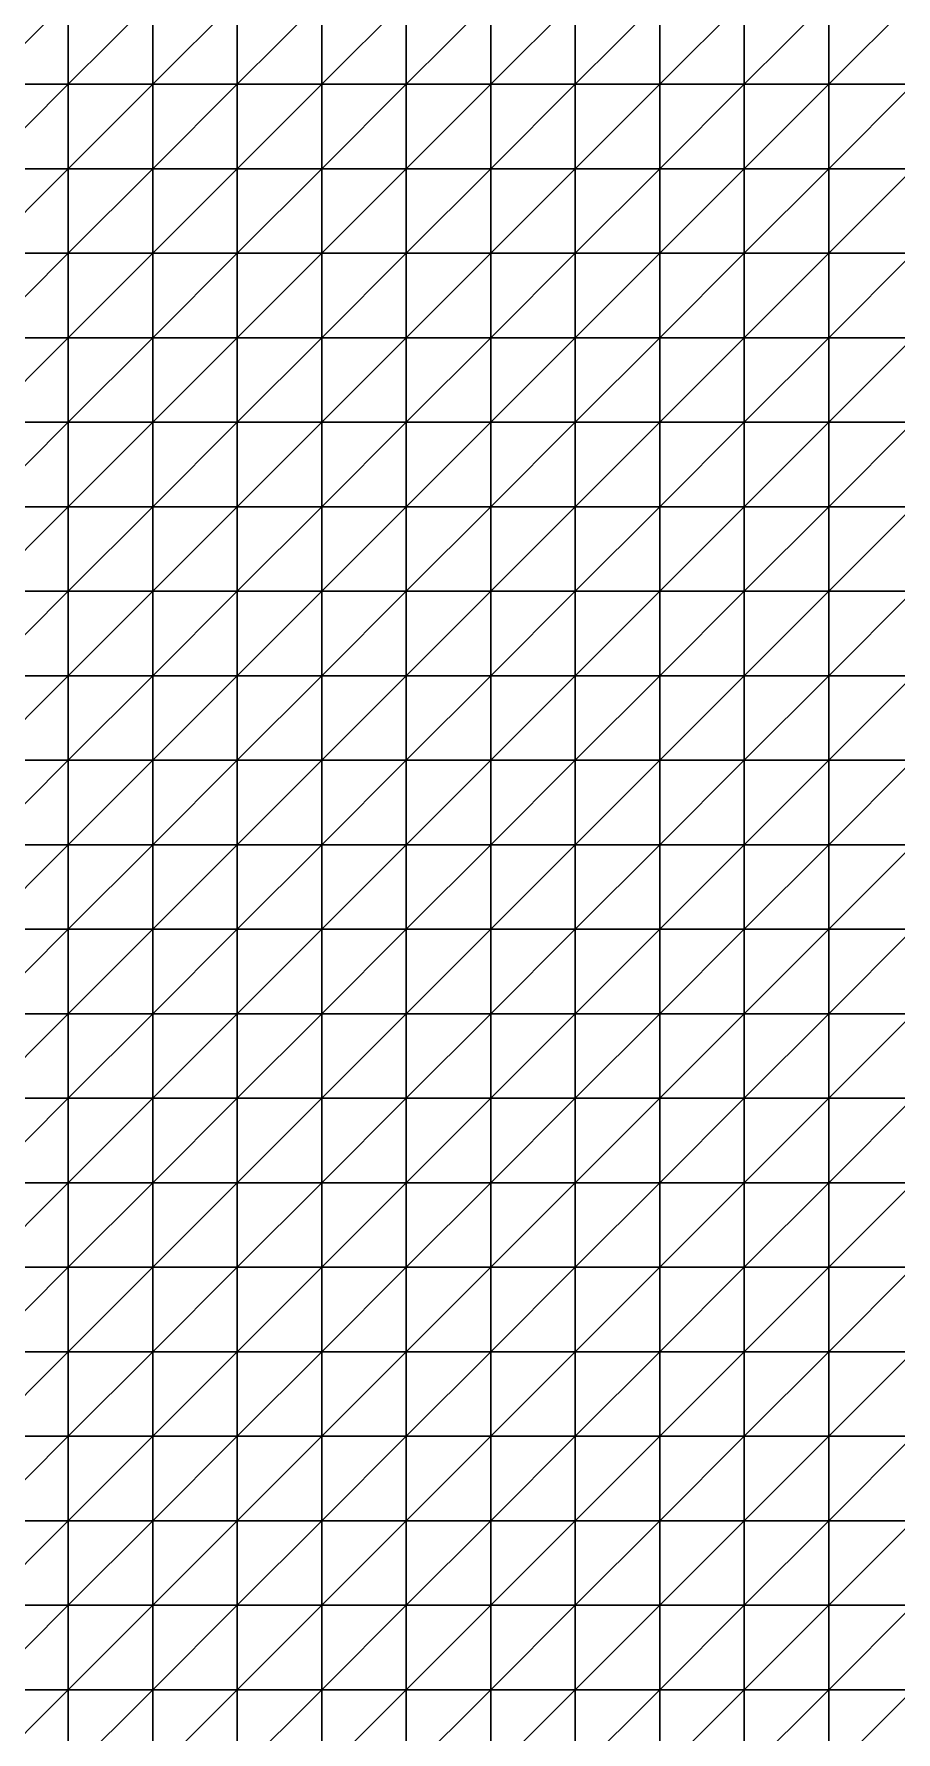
# Model space of a CAD drawing. Header units: metres. Extents: x 351000 to 353000, y 7455000 to 7457000.
# Drawn here: x 352490 to 352745, y 7455988 to 7456490 of the extents above; entities that cross this region are included whole.
import ezdxf

# ---------------------------------------------------------------- set-up
doc = ezdxf.new("R2010")
doc.units = ezdxf.units.M

msp = doc.modelspace()

# ---------------------------------------------------------------- linework, layer by layer
at = {"layer": 'BASE_OF_OXIDE_BOX'}
for points in [[(352475, 7456475, 1216.33), (352500, 7456475, 1206.12), (352500, 7456500, 1190.97)], [(352475, 7456475, 1216.33), (352500, 7456500, 1190.97), (352475, 7456500, 1200.9)], [(352500, 7456475, 1206.12), (352525, 7456475, 1197.77), (352525, 7456500, 1183.48)], [(352500, 7456475, 1206.12), (352525, 7456500, 1183.48), (352500, 7456500, 1190.97)], [(352525, 7456475, 1197.77), (352550, 7456475, 1194.55), (352550, 7456500, 1181.62)], [(352525, 7456475, 1197.77), (352550, 7456500, 1181.62), (352525, 7456500, 1183.48)], [(352550, 7456475, 1194.55), (352575, 7456475, 1198.04), (352575, 7456500, 1186.91)], [(352550, 7456475, 1194.55), (352575, 7456500, 1186.91), (352550, 7456500, 1181.62)], [(352575, 7456475, 1198.04), (352600, 7456475, 1207.58), (352600, 7456500, 1198.63)], [(352575, 7456475, 1198.04), (352600, 7456500, 1198.63), (352575, 7456500, 1186.91)], [(352600, 7456475, 1207.58), (352625, 7456475, 1220.62), (352625, 7456500, 1214.17)], [(352600, 7456475, 1207.58), (352625, 7456500, 1214.17), (352600, 7456500, 1198.63)], [(352625, 7456475, 1220.62), (352650, 7456475, 1233.77), (352650, 7456500, 1230.05)], [(352625, 7456475, 1220.62), (352650, 7456500, 1230.05), (352625, 7456500, 1214.17)], [(352650, 7456475, 1233.77), (352675, 7456475, 1243.97), (352675, 7456500, 1241.11)], [(352650, 7456475, 1233.77), (352675, 7456500, 1241.11), (352650, 7456500, 1230.05)], [(352675, 7456475, 1243.97), (352700, 7456475, 1249.47), (352700, 7456500, 1248.44)], [(352675, 7456475, 1243.97), (352700, 7456500, 1248.44), (352675, 7456500, 1241.11)], [(352700, 7456475, 1249.47), (352725, 7456475, 1250.03), (352725, 7456500, 1251.82)], [(352700, 7456475, 1249.47), (352725, 7456500, 1251.82), (352700, 7456500, 1248.44)], [(352725, 7456475, 1250.03), (352750, 7456475, 1246.59), (352750, 7456500, 1251.42)], [(352725, 7456475, 1250.03), (352750, 7456500, 1251.42), (352725, 7456500, 1251.82)], [(352475, 7456450, 1229.22), (352500, 7456450, 1219.45), (352500, 7456475, 1206.12)], [(352475, 7456450, 1229.22), (352500, 7456475, 1206.12), (352475, 7456475, 1216.33)], [(352500, 7456450, 1219.45), (352525, 7456450, 1211), (352525, 7456475, 1197.77)], [(352500, 7456450, 1219.45), (352525, 7456475, 1197.77), (352500, 7456475, 1206.12)], [(352525, 7456450, 1211), (352550, 7456450, 1207.01), (352550, 7456475, 1194.55)], [(352525, 7456450, 1211), (352550, 7456475, 1194.55), (352525, 7456475, 1197.77)], [(352550, 7456450, 1207.01), (352575, 7456450, 1209.05), (352575, 7456475, 1198.04)], [(352550, 7456450, 1207.01), (352575, 7456475, 1198.04), (352550, 7456475, 1194.55)], [(352575, 7456450, 1209.05), (352600, 7456450, 1216.52), (352600, 7456475, 1207.58)], [(352575, 7456450, 1209.05), (352600, 7456475, 1207.58), (352575, 7456475, 1198.04)], [(352600, 7456450, 1216.52), (352625, 7456450, 1227), (352625, 7456475, 1220.62)], [(352600, 7456450, 1216.52), (352625, 7456475, 1220.62), (352600, 7456475, 1207.58)], [(352625, 7456450, 1227), (352650, 7456450, 1237.27), (352650, 7456475, 1233.77)], [(352625, 7456450, 1227), (352650, 7456475, 1233.77), (352625, 7456475, 1220.62)], [(352650, 7456450, 1237.27), (352675, 7456450, 1244.55), (352675, 7456475, 1243.97)], [(352650, 7456450, 1237.27), (352675, 7456475, 1243.97), (352650, 7456475, 1233.77)], [(352675, 7456450, 1244.55), (352700, 7456450, 1247.44), (352700, 7456475, 1249.47)], [(352675, 7456450, 1244.55), (352700, 7456475, 1249.47), (352675, 7456475, 1243.97)], [(352700, 7456450, 1247.44), (352725, 7456450, 1246.08), (352725, 7456475, 1250.03)], [(352700, 7456450, 1247.44), (352725, 7456475, 1250.03), (352700, 7456475, 1249.47)], [(352725, 7456450, 1246.08), (352750, 7456450, 1241.79), (352750, 7456475, 1246.59)], [(352725, 7456450, 1246.08), (352750, 7456475, 1246.59), (352725, 7456475, 1250.03)], [(352475, 7456425, 1237.84), (352500, 7456425, 1229.61), (352500, 7456450, 1219.45)], [(352475, 7456425, 1237.84), (352500, 7456450, 1219.45), (352475, 7456450, 1229.22)], [(352500, 7456425, 1229.61), (352525, 7456425, 1222.21), (352525, 7456450, 1211)], [(352500, 7456425, 1229.61), (352525, 7456450, 1211), (352500, 7456450, 1219.45)], [(352525, 7456425, 1222.21), (352550, 7456425, 1218.52), (352550, 7456450, 1207.01)], [(352525, 7456425, 1222.21), (352550, 7456450, 1207.01), (352525, 7456450, 1211)], [(352550, 7456425, 1218.52), (352575, 7456425, 1220.02), (352575, 7456450, 1209.05)], [(352550, 7456425, 1218.52), (352575, 7456450, 1209.05), (352550, 7456450, 1207.01)], [(352575, 7456425, 1220.02), (352600, 7456425, 1226.14), (352600, 7456450, 1216.52)], [(352575, 7456425, 1220.02), (352600, 7456450, 1216.52), (352575, 7456450, 1209.05)], [(352600, 7456425, 1226.14), (352625, 7456425, 1234.62), (352625, 7456450, 1227)], [(352600, 7456425, 1226.14), (352625, 7456450, 1227), (352600, 7456450, 1216.52)], [(352625, 7456425, 1234.62), (352650, 7456425, 1242.49), (352650, 7456450, 1237.27)], [(352625, 7456425, 1234.62), (352650, 7456450, 1237.27), (352625, 7456450, 1227)], [(352650, 7456425, 1242.49), (352675, 7456425, 1247.29), (352675, 7456450, 1244.55)], [(352650, 7456425, 1242.49), (352675, 7456450, 1244.55), (352650, 7456450, 1237.27)], [(352675, 7456425, 1247.29), (352700, 7456425, 1247.98), (352700, 7456450, 1247.44)], [(352675, 7456425, 1247.29), (352700, 7456450, 1247.44), (352675, 7456450, 1244.55)], [(352700, 7456425, 1247.98), (352725, 7456425, 1245.04), (352725, 7456450, 1246.08)], [(352700, 7456425, 1247.98), (352725, 7456450, 1246.08), (352700, 7456450, 1247.44)], [(352725, 7456425, 1245.04), (352750, 7456425, 1240.06), (352750, 7456450, 1241.79)], [(352725, 7456425, 1245.04), (352750, 7456450, 1241.79), (352725, 7456450, 1246.08)], [(352475, 7456400, 1243.39), (352500, 7456400, 1237.53), (352500, 7456425, 1229.61)], [(352475, 7456400, 1243.39), (352500, 7456425, 1229.61), (352475, 7456425, 1237.84)], [(352500, 7456400, 1237.53), (352525, 7456400, 1232.01), (352525, 7456425, 1222.21)], [(352500, 7456400, 1237.53), (352525, 7456425, 1222.21), (352500, 7456425, 1229.61)], [(352525, 7456400, 1232.01), (352550, 7456400, 1229.38), (352550, 7456425, 1218.52)], [(352525, 7456400, 1232.01), (352550, 7456425, 1218.52), (352525, 7456425, 1222.21)], [(352550, 7456400, 1229.38), (352575, 7456400, 1230.96), (352575, 7456425, 1220.02)], [(352550, 7456400, 1229.38), (352575, 7456425, 1220.02), (352550, 7456425, 1218.52)], [(352575, 7456400, 1230.96), (352600, 7456400, 1236.27), (352600, 7456425, 1226.14)], [(352575, 7456400, 1230.96), (352600, 7456425, 1226.14), (352575, 7456425, 1220.02)], [(352600, 7456400, 1236.27), (352625, 7456400, 1243.24), (352625, 7456425, 1234.62)], [(352600, 7456400, 1236.27), (352625, 7456425, 1234.62), (352600, 7456425, 1226.14)], [(352625, 7456400, 1243.24), (352650, 7456400, 1249.18), (352650, 7456425, 1242.49)], [(352625, 7456400, 1243.24), (352650, 7456425, 1242.49), (352625, 7456425, 1234.62)], [(352650, 7456400, 1249.18), (352675, 7456400, 1251.99), (352675, 7456425, 1247.29)], [(352650, 7456400, 1249.18), (352675, 7456425, 1247.29), (352650, 7456425, 1242.49)], [(352675, 7456400, 1251.99), (352700, 7456400, 1250.91), (352700, 7456425, 1247.98)], [(352675, 7456400, 1251.99), (352700, 7456425, 1247.98), (352675, 7456425, 1247.29)], [(352700, 7456400, 1250.91), (352725, 7456400, 1246.7), (352725, 7456425, 1245.04)], [(352700, 7456400, 1250.91), (352725, 7456425, 1245.04), (352700, 7456425, 1247.98)], [(352725, 7456400, 1246.7), (352750, 7456400, 1241.09), (352750, 7456425, 1240.06)], [(352725, 7456400, 1246.7), (352750, 7456425, 1240.06), (352725, 7456425, 1245.04)], [(352475, 7456375, 1248.55), (352500, 7456375, 1245.1), (352500, 7456400, 1237.53)], [(352475, 7456375, 1248.55), (352500, 7456400, 1237.53), (352475, 7456400, 1243.39)], [(352500, 7456375, 1245.1), (352525, 7456375, 1241.39), (352525, 7456400, 1232.01)], [(352500, 7456375, 1245.1), (352525, 7456400, 1232.01), (352500, 7456400, 1237.53)], [(352525, 7456375, 1241.39), (352550, 7456375, 1239.65), (352550, 7456400, 1229.38)], [(352525, 7456375, 1241.39), (352550, 7456400, 1229.38), (352525, 7456400, 1232.01)], [(352550, 7456375, 1239.65), (352575, 7456375, 1241.11), (352575, 7456400, 1230.96)], [(352550, 7456375, 1239.65), (352575, 7456400, 1230.96), (352550, 7456400, 1229.38)], [(352575, 7456375, 1241.11), (352600, 7456375, 1245.39), (352600, 7456400, 1236.27)], [(352575, 7456375, 1241.11), (352600, 7456400, 1236.27), (352575, 7456400, 1230.96)], [(352600, 7456375, 1245.39), (352625, 7456375, 1250.72), (352625, 7456400, 1243.24)], [(352600, 7456375, 1245.39), (352625, 7456400, 1243.24), (352600, 7456400, 1236.27)], [(352625, 7456375, 1250.72), (352650, 7456375, 1254.78), (352650, 7456400, 1249.18)], [(352625, 7456375, 1250.72), (352650, 7456400, 1249.18), (352625, 7456400, 1243.24)], [(352650, 7456375, 1254.78), (352675, 7456375, 1255.77), (352675, 7456400, 1251.99)], [(352650, 7456375, 1254.78), (352675, 7456400, 1251.99), (352650, 7456400, 1249.18)], [(352675, 7456375, 1255.77), (352700, 7456375, 1253.19), (352700, 7456400, 1250.91)], [(352675, 7456375, 1255.77), (352700, 7456400, 1250.91), (352675, 7456400, 1251.99)], [(352700, 7456375, 1253.19), (352725, 7456375, 1247.94), (352725, 7456400, 1246.7)], [(352700, 7456375, 1253.19), (352725, 7456400, 1246.7), (352700, 7456400, 1250.91)], [(352725, 7456375, 1247.94), (352750, 7456375, 1241.78), (352750, 7456400, 1241.09)], [(352725, 7456375, 1247.94), (352750, 7456400, 1241.09), (352725, 7456400, 1246.7)], [(352475, 7456350, 1255.19), (352500, 7456350, 1253.37), (352500, 7456375, 1245.1)], [(352475, 7456350, 1255.19), (352500, 7456375, 1245.1), (352475, 7456375, 1248.55)], [(352500, 7456350, 1253.37), (352525, 7456350, 1250.53), (352525, 7456375, 1241.39)], [(352500, 7456350, 1253.37), (352525, 7456375, 1241.39), (352500, 7456375, 1245.1)], [(352525, 7456350, 1250.53), (352550, 7456350, 1248.64), (352550, 7456375, 1239.65)], [(352525, 7456350, 1250.53), (352550, 7456375, 1239.65), (352525, 7456375, 1241.39)], [(352550, 7456350, 1248.64), (352575, 7456350, 1248.93), (352575, 7456375, 1241.11)], [(352550, 7456350, 1248.64), (352575, 7456375, 1241.11), (352550, 7456375, 1239.65)], [(352575, 7456350, 1248.93), (352600, 7456350, 1251.29), (352600, 7456375, 1245.39)], [(352575, 7456350, 1248.93), (352600, 7456375, 1245.39), (352575, 7456375, 1241.11)], [(352600, 7456350, 1251.29), (352625, 7456350, 1254.32), (352625, 7456375, 1250.72)], [(352600, 7456350, 1251.29), (352625, 7456375, 1250.72), (352600, 7456375, 1245.39)], [(352625, 7456350, 1254.32), (352650, 7456350, 1256.1), (352650, 7456375, 1254.78)], [(352625, 7456350, 1254.32), (352650, 7456375, 1254.78), (352625, 7456375, 1250.72)], [(352650, 7456350, 1256.1), (352675, 7456350, 1255.16), (352675, 7456375, 1255.77)], [(352650, 7456350, 1256.1), (352675, 7456375, 1255.77), (352650, 7456375, 1254.78)], [(352675, 7456350, 1255.16), (352700, 7456350, 1251.2), (352700, 7456375, 1253.19)], [(352675, 7456350, 1255.16), (352700, 7456375, 1253.19), (352675, 7456375, 1255.77)], [(352700, 7456350, 1251.2), (352725, 7456350, 1245.14), (352725, 7456375, 1247.94)], [(352700, 7456350, 1251.2), (352725, 7456375, 1247.94), (352700, 7456375, 1253.19)], [(352725, 7456350, 1245.14), (352750, 7456350, 1238.68), (352750, 7456375, 1241.78)], [(352725, 7456350, 1245.14), (352750, 7456375, 1241.78), (352725, 7456375, 1247.94)], [(352475, 7456325, 1262.96), (352500, 7456325, 1261.63), (352500, 7456350, 1253.37)], [(352475, 7456325, 1262.96), (352500, 7456350, 1253.37), (352475, 7456350, 1255.19)], [(352500, 7456325, 1261.63), (352525, 7456325, 1258.39), (352525, 7456350, 1250.53)], [(352500, 7456325, 1261.63), (352525, 7456350, 1250.53), (352500, 7456350, 1253.37)], [(352525, 7456325, 1258.39), (352550, 7456325, 1255.08), (352550, 7456350, 1248.64)], [(352525, 7456325, 1258.39), (352550, 7456350, 1248.64), (352525, 7456350, 1250.53)], [(352550, 7456325, 1255.08), (352575, 7456325, 1253.03), (352575, 7456350, 1248.93)], [(352550, 7456325, 1255.08), (352575, 7456350, 1248.93), (352550, 7456350, 1248.64)], [(352575, 7456325, 1253.03), (352600, 7456325, 1252.49), (352600, 7456350, 1251.29)], [(352575, 7456325, 1253.03), (352600, 7456350, 1251.29), (352575, 7456350, 1248.93)], [(352600, 7456325, 1252.49), (352625, 7456325, 1252.53), (352625, 7456350, 1254.32)], [(352600, 7456325, 1252.49), (352625, 7456350, 1254.32), (352600, 7456350, 1251.29)], [(352625, 7456325, 1252.53), (352650, 7456325, 1251.65), (352650, 7456350, 1256.1)], [(352625, 7456325, 1252.53), (352650, 7456350, 1256.1), (352625, 7456350, 1254.32)], [(352650, 7456325, 1251.65), (352675, 7456325, 1248.73), (352675, 7456350, 1255.16)], [(352650, 7456325, 1251.65), (352675, 7456350, 1255.16), (352650, 7456350, 1256.1)], [(352675, 7456325, 1248.73), (352700, 7456325, 1243.57), (352700, 7456350, 1251.2)], [(352675, 7456325, 1248.73), (352700, 7456350, 1251.2), (352675, 7456350, 1255.16)], [(352700, 7456325, 1243.57), (352725, 7456325, 1237.07), (352725, 7456350, 1245.14)], [(352700, 7456325, 1243.57), (352725, 7456350, 1245.14), (352700, 7456350, 1251.2)], [(352725, 7456325, 1237.07), (352750, 7456325, 1230.73), (352750, 7456350, 1238.68)], [(352725, 7456325, 1237.07), (352750, 7456350, 1238.68), (352725, 7456350, 1245.14)], [(352475, 7456300, 1268.87), (352500, 7456300, 1267.73), (352500, 7456325, 1261.63)], [(352475, 7456300, 1268.87), (352500, 7456325, 1261.63), (352475, 7456325, 1262.96)], [(352500, 7456300, 1267.73), (352525, 7456300, 1263.4), (352525, 7456325, 1258.39)], [(352500, 7456300, 1267.73), (352525, 7456325, 1258.39), (352500, 7456325, 1261.63)], [(352525, 7456300, 1263.4), (352550, 7456300, 1257.95), (352550, 7456325, 1255.08)], [(352525, 7456300, 1263.4), (352550, 7456325, 1255.08), (352525, 7456325, 1258.39)], [(352550, 7456300, 1257.95), (352575, 7456300, 1253.03), (352575, 7456325, 1253.03)], [(352550, 7456300, 1257.95), (352575, 7456325, 1253.03), (352550, 7456325, 1255.08)], [(352575, 7456300, 1253.03), (352600, 7456300, 1249.28), (352600, 7456325, 1252.49)], [(352575, 7456300, 1253.03), (352600, 7456325, 1252.49), (352575, 7456325, 1253.03)], [(352600, 7456300, 1249.28), (352625, 7456300, 1246.24), (352625, 7456325, 1252.53)], [(352600, 7456300, 1249.28), (352625, 7456325, 1252.53), (352600, 7456325, 1252.49)], [(352625, 7456300, 1246.24), (352650, 7456300, 1242.87), (352650, 7456325, 1251.65)], [(352625, 7456300, 1246.24), (352650, 7456325, 1251.65), (352625, 7456325, 1252.53)], [(352650, 7456300, 1242.87), (352675, 7456300, 1238.29), (352675, 7456325, 1248.73)], [(352650, 7456300, 1242.87), (352675, 7456325, 1248.73), (352650, 7456325, 1251.65)], [(352675, 7456300, 1238.29), (352700, 7456300, 1232.4), (352700, 7456325, 1243.57)], [(352675, 7456300, 1238.29), (352700, 7456325, 1243.57), (352675, 7456325, 1248.73)], [(352700, 7456300, 1232.4), (352725, 7456300, 1225.94), (352725, 7456325, 1237.07)], [(352700, 7456300, 1232.4), (352725, 7456325, 1237.07), (352700, 7456325, 1243.57)], [(352725, 7456300, 1225.94), (352750, 7456300, 1220.21), (352750, 7456325, 1230.73)], [(352725, 7456300, 1225.94), (352750, 7456325, 1230.73), (352725, 7456325, 1237.07)], [(352475, 7456275, 1270.21), (352500, 7456275, 1268.56), (352500, 7456300, 1267.73)], [(352475, 7456275, 1270.21), (352500, 7456300, 1267.73), (352475, 7456300, 1268.87)], [(352500, 7456275, 1268.56), (352525, 7456275, 1264.42), (352525, 7456300, 1263.4)], [(352500, 7456275, 1268.56), (352525, 7456300, 1263.4), (352500, 7456300, 1267.73)], [(352525, 7456275, 1264.42), (352550, 7456275, 1257.12), (352550, 7456300, 1257.95)], [(352525, 7456275, 1264.42), (352550, 7456300, 1257.95), (352525, 7456300, 1263.4)], [(352550, 7456275, 1257.12), (352575, 7456275, 1249.83), (352575, 7456300, 1253.03)], [(352550, 7456275, 1257.12), (352575, 7456300, 1253.03), (352550, 7456300, 1257.95)], [(352575, 7456275, 1249.83), (352600, 7456275, 1243.56), (352600, 7456300, 1249.28)], [(352575, 7456275, 1249.83), (352600, 7456300, 1249.28), (352575, 7456300, 1253.03)], [(352600, 7456275, 1243.56), (352625, 7456275, 1238.27), (352625, 7456300, 1246.24)], [(352600, 7456275, 1243.56), (352625, 7456300, 1246.24), (352600, 7456300, 1249.28)], [(352625, 7456275, 1238.27), (352650, 7456275, 1233.27), (352650, 7456300, 1242.87)], [(352625, 7456275, 1238.27), (352650, 7456300, 1242.87), (352625, 7456300, 1246.24)], [(352650, 7456275, 1233.27), (352675, 7456275, 1227.9), (352675, 7456300, 1238.29)], [(352650, 7456275, 1233.27), (352675, 7456300, 1238.29), (352650, 7456300, 1242.87)], [(352675, 7456275, 1227.9), (352700, 7456275, 1222), (352700, 7456300, 1232.4)], [(352675, 7456275, 1227.9), (352700, 7456300, 1232.4), (352675, 7456300, 1238.29)], [(352700, 7456275, 1222), (352725, 7456275, 1216.16), (352725, 7456300, 1225.94)], [(352700, 7456275, 1222), (352725, 7456300, 1225.94), (352700, 7456300, 1232.4)], [(352725, 7456275, 1216.16), (352750, 7456275, 1211.39), (352750, 7456300, 1220.21)], [(352725, 7456275, 1216.16), (352750, 7456300, 1220.21), (352725, 7456300, 1225.94)], [(352475, 7456250, 1269.66), (352500, 7456250, 1267.49), (352500, 7456275, 1268.56)], [(352475, 7456250, 1269.66), (352500, 7456275, 1268.56), (352475, 7456275, 1270.21)], [(352500, 7456250, 1267.49), (352525, 7456250, 1261.45), (352525, 7456275, 1264.42)], [(352500, 7456250, 1267.49), (352525, 7456275, 1264.42), (352500, 7456275, 1268.56)], [(352525, 7456250, 1261.45), (352550, 7456250, 1253.34), (352550, 7456275, 1257.12)], [(352525, 7456250, 1261.45), (352550, 7456275, 1257.12), (352525, 7456275, 1264.42)], [(352550, 7456250, 1253.34), (352575, 7456250, 1244.99), (352575, 7456275, 1249.83)], [(352550, 7456250, 1253.34), (352575, 7456275, 1249.83), (352550, 7456275, 1257.12)], [(352575, 7456250, 1244.99), (352600, 7456250, 1237.63), (352600, 7456275, 1243.56)], [(352575, 7456250, 1244.99), (352600, 7456275, 1243.56), (352575, 7456275, 1249.83)], [(352600, 7456250, 1237.63), (352625, 7456250, 1231.55), (352625, 7456275, 1238.27)], [(352600, 7456250, 1237.63), (352625, 7456275, 1238.27), (352600, 7456275, 1243.56)], [(352625, 7456250, 1231.55), (352650, 7456250, 1226.29), (352650, 7456275, 1233.27)], [(352625, 7456250, 1231.55), (352650, 7456275, 1233.27), (352625, 7456275, 1238.27)], [(352650, 7456250, 1226.29), (352675, 7456250, 1221.27), (352675, 7456275, 1227.9)], [(352650, 7456250, 1226.29), (352675, 7456275, 1227.9), (352650, 7456275, 1233.27)], [(352675, 7456250, 1221.27), (352700, 7456250, 1216.25), (352700, 7456275, 1222)], [(352675, 7456250, 1221.27), (352700, 7456275, 1222), (352675, 7456275, 1227.9)], [(352700, 7456250, 1216.25), (352725, 7456250, 1211.54), (352725, 7456275, 1216.16)], [(352700, 7456250, 1216.25), (352725, 7456275, 1216.16), (352700, 7456275, 1222)], [(352725, 7456250, 1211.54), (352750, 7456250, 1207.89), (352750, 7456275, 1211.39)], [(352725, 7456250, 1211.54), (352750, 7456275, 1211.39), (352725, 7456275, 1216.16)], [(352475, 7456225, 1263.27), (352500, 7456225, 1261.15), (352500, 7456250, 1267.49)], [(352475, 7456225, 1263.27), (352500, 7456250, 1267.49), (352475, 7456250, 1269.66)], [(352500, 7456225, 1261.15), (352525, 7456225, 1255.51), (352525, 7456250, 1261.45)], [(352500, 7456225, 1261.15), (352525, 7456250, 1261.45), (352500, 7456250, 1267.49)], [(352525, 7456225, 1255.51), (352550, 7456225, 1247.77), (352550, 7456250, 1253.34)], [(352525, 7456225, 1255.51), (352550, 7456250, 1253.34), (352525, 7456250, 1261.45)], [(352550, 7456225, 1247.77), (352575, 7456225, 1239.75), (352575, 7456250, 1244.99)], [(352550, 7456225, 1247.77), (352575, 7456250, 1244.99), (352550, 7456250, 1253.34)], [(352575, 7456225, 1239.75), (352600, 7456225, 1232.81), (352600, 7456250, 1237.63)], [(352575, 7456225, 1239.75), (352600, 7456250, 1237.63), (352575, 7456250, 1244.99)], [(352600, 7456225, 1232.81), (352625, 7456225, 1227.41), (352625, 7456250, 1231.55)], [(352600, 7456225, 1232.81), (352625, 7456250, 1231.55), (352600, 7456250, 1237.63)], [(352625, 7456225, 1227.41), (352650, 7456225, 1223.21), (352650, 7456250, 1226.29)], [(352625, 7456225, 1227.41), (352650, 7456250, 1226.29), (352625, 7456250, 1231.55)], [(352650, 7456225, 1223.21), (352675, 7456225, 1219.64), (352675, 7456250, 1221.27)], [(352650, 7456225, 1223.21), (352675, 7456250, 1221.27), (352650, 7456250, 1226.29)], [(352675, 7456225, 1219.64), (352700, 7456225, 1216.26), (352700, 7456250, 1216.25)], [(352675, 7456225, 1219.64), (352700, 7456250, 1216.25), (352675, 7456250, 1221.27)], [(352700, 7456225, 1216.26), (352725, 7456225, 1213.12), (352725, 7456250, 1211.54)], [(352700, 7456225, 1216.26), (352725, 7456250, 1211.54), (352700, 7456250, 1216.25)], [(352725, 7456225, 1213.12), (352750, 7456225, 1210.66), (352750, 7456250, 1207.89)], [(352725, 7456225, 1213.12), (352750, 7456250, 1207.89), (352725, 7456250, 1211.54)], [(352475, 7456200, 1254.63), (352500, 7456200, 1252.92), (352500, 7456225, 1261.15)], [(352475, 7456200, 1254.63), (352500, 7456225, 1261.15), (352475, 7456225, 1263.27)], [(352500, 7456200, 1252.92), (352525, 7456200, 1248.1), (352525, 7456225, 1255.51)], [(352500, 7456200, 1252.92), (352525, 7456225, 1255.51), (352500, 7456225, 1261.15)], [(352525, 7456200, 1248.1), (352550, 7456200, 1241.42), (352550, 7456225, 1247.77)], [(352525, 7456200, 1248.1), (352550, 7456225, 1247.77), (352525, 7456225, 1255.51)], [(352550, 7456200, 1241.42), (352575, 7456200, 1234.58), (352575, 7456225, 1239.75)], [(352550, 7456200, 1241.42), (352575, 7456225, 1239.75), (352550, 7456225, 1247.77)], [(352575, 7456200, 1234.58), (352600, 7456200, 1228.98), (352600, 7456225, 1232.81)], [(352575, 7456200, 1234.58), (352600, 7456225, 1232.81), (352575, 7456225, 1239.75)], [(352600, 7456200, 1228.98), (352625, 7456200, 1225.15), (352625, 7456225, 1227.41)], [(352600, 7456200, 1228.98), (352625, 7456225, 1227.41), (352600, 7456225, 1232.81)], [(352625, 7456200, 1225.15), (352650, 7456200, 1222.83), (352650, 7456225, 1223.21)], [(352625, 7456200, 1225.15), (352650, 7456225, 1223.21), (352625, 7456225, 1227.41)], [(352650, 7456200, 1222.83), (352675, 7456200, 1221.36), (352675, 7456225, 1219.64)], [(352650, 7456200, 1222.83), (352675, 7456225, 1219.64), (352650, 7456225, 1223.21)], [(352675, 7456200, 1221.36), (352700, 7456200, 1220.14), (352700, 7456225, 1216.26)], [(352675, 7456200, 1221.36), (352700, 7456225, 1216.26), (352675, 7456225, 1219.64)], [(352700, 7456200, 1220.14), (352725, 7456200, 1218.88), (352725, 7456225, 1213.12)], [(352700, 7456200, 1220.14), (352725, 7456225, 1213.12), (352700, 7456225, 1216.26)], [(352725, 7456200, 1218.88), (352750, 7456200, 1217.7), (352750, 7456225, 1210.66)], [(352725, 7456200, 1218.88), (352750, 7456225, 1210.66), (352725, 7456225, 1213.12)], [(352475, 7456175, 1246.31), (352500, 7456175, 1244.78), (352500, 7456200, 1252.92)], [(352475, 7456175, 1246.31), (352500, 7456200, 1252.92), (352475, 7456200, 1254.63)], [(352500, 7456175, 1244.78), (352525, 7456175, 1240.72), (352525, 7456200, 1248.1)], [(352500, 7456175, 1244.78), (352525, 7456200, 1248.1), (352500, 7456200, 1252.92)], [(352525, 7456175, 1240.72), (352550, 7456175, 1235.12), (352550, 7456200, 1241.42)], [(352525, 7456175, 1240.72), (352550, 7456200, 1241.42), (352525, 7456200, 1248.1)], [(352550, 7456175, 1235.12), (352575, 7456175, 1229.56), (352575, 7456200, 1234.58)], [(352550, 7456175, 1235.12), (352575, 7456200, 1234.58), (352550, 7456200, 1241.42)], [(352575, 7456175, 1229.56), (352600, 7456175, 1225.39), (352600, 7456200, 1228.98)], [(352575, 7456175, 1229.56), (352600, 7456200, 1228.98), (352575, 7456200, 1234.58)], [(352600, 7456175, 1225.39), (352625, 7456175, 1223.21), (352625, 7456200, 1225.15)], [(352600, 7456175, 1225.39), (352625, 7456200, 1225.15), (352600, 7456200, 1228.98)], [(352625, 7456175, 1223.21), (352650, 7456175, 1222.84), (352650, 7456200, 1222.83)], [(352625, 7456175, 1223.21), (352650, 7456200, 1222.83), (352625, 7456200, 1225.15)], [(352650, 7456175, 1222.84), (352675, 7456175, 1223.59), (352675, 7456200, 1221.36)], [(352650, 7456175, 1222.84), (352675, 7456200, 1221.36), (352650, 7456200, 1222.83)], [(352675, 7456175, 1223.59), (352700, 7456175, 1224.65), (352700, 7456200, 1220.14)], [(352675, 7456175, 1223.59), (352700, 7456200, 1220.14), (352675, 7456200, 1221.36)], [(352700, 7456175, 1224.65), (352725, 7456175, 1225.43), (352725, 7456200, 1218.88)], [(352700, 7456175, 1224.65), (352725, 7456200, 1218.88), (352700, 7456200, 1220.14)], [(352725, 7456175, 1225.43), (352750, 7456175, 1225.72), (352750, 7456200, 1217.7)], [(352725, 7456175, 1225.43), (352750, 7456200, 1217.7), (352725, 7456200, 1218.88)], [(352475, 7456150, 1239.78), (352500, 7456150, 1238.25), (352500, 7456175, 1244.78)], [(352475, 7456150, 1239.78), (352500, 7456175, 1244.78), (352475, 7456175, 1246.31)], [(352500, 7456150, 1238.25), (352525, 7456150, 1234.68), (352525, 7456175, 1240.72)], [(352500, 7456150, 1238.25), (352525, 7456175, 1240.72), (352500, 7456175, 1244.78)], [(352525, 7456150, 1234.68), (352550, 7456150, 1229.85), (352550, 7456175, 1235.12)], [(352525, 7456150, 1234.68), (352550, 7456175, 1235.12), (352525, 7456175, 1240.72)], [(352550, 7456150, 1229.85), (352575, 7456150, 1225.14), (352575, 7456175, 1229.56)], [(352550, 7456150, 1229.85), (352575, 7456175, 1229.56), (352550, 7456175, 1235.12)], [(352575, 7456150, 1225.14), (352600, 7456150, 1221.91), (352600, 7456175, 1225.39)], [(352575, 7456150, 1225.14), (352600, 7456175, 1225.39), (352575, 7456175, 1229.56)], [(352600, 7456150, 1221.91), (352625, 7456150, 1220.85), (352625, 7456175, 1223.21)], [(352600, 7456150, 1221.91), (352625, 7456175, 1223.21), (352600, 7456175, 1225.39)], [(352625, 7456150, 1220.85), (352650, 7456150, 1221.91), (352650, 7456175, 1222.84)], [(352625, 7456150, 1220.85), (352650, 7456175, 1222.84), (352625, 7456175, 1223.21)], [(352650, 7456150, 1221.91), (352675, 7456150, 1224.44), (352675, 7456175, 1223.59)], [(352650, 7456150, 1221.91), (352675, 7456175, 1223.59), (352650, 7456175, 1222.84)], [(352675, 7456150, 1224.44), (352700, 7456150, 1227.51), (352700, 7456175, 1224.65)], [(352675, 7456150, 1224.44), (352700, 7456175, 1224.65), (352675, 7456175, 1223.59)], [(352700, 7456150, 1227.51), (352725, 7456150, 1230.24), (352725, 7456175, 1225.43)], [(352700, 7456150, 1227.51), (352725, 7456175, 1225.43), (352700, 7456175, 1224.65)], [(352725, 7456150, 1230.24), (352750, 7456150, 1232.1), (352750, 7456175, 1225.72)], [(352725, 7456150, 1230.24), (352750, 7456175, 1225.72), (352725, 7456175, 1225.43)], [(352475, 7456125, 1235.49), (352500, 7456125, 1234.15), (352500, 7456150, 1238.25)], [(352475, 7456125, 1235.49), (352500, 7456150, 1238.25), (352475, 7456150, 1239.78)], [(352500, 7456125, 1234.15), (352525, 7456125, 1231.11), (352525, 7456150, 1234.68)], [(352500, 7456125, 1234.15), (352525, 7456150, 1234.68), (352500, 7456150, 1238.25)], [(352525, 7456125, 1231.11), (352550, 7456125, 1226.84), (352550, 7456150, 1229.85)], [(352525, 7456125, 1231.11), (352550, 7456150, 1229.85), (352525, 7456150, 1234.68)], [(352550, 7456125, 1226.84), (352575, 7456125, 1222.56), (352575, 7456150, 1225.14)], [(352550, 7456125, 1226.84), (352575, 7456150, 1225.14), (352550, 7456150, 1229.85)], [(352575, 7456125, 1222.56), (352600, 7456125, 1219.63), (352600, 7456150, 1221.91)], [(352575, 7456125, 1222.56), (352600, 7456150, 1221.91), (352575, 7456150, 1225.14)], [(352600, 7456125, 1219.63), (352625, 7456125, 1218.93), (352625, 7456150, 1220.85)], [(352600, 7456125, 1219.63), (352625, 7456150, 1220.85), (352600, 7456150, 1221.91)], [(352625, 7456125, 1218.93), (352650, 7456125, 1220.61), (352650, 7456150, 1221.91)], [(352625, 7456125, 1218.93), (352650, 7456150, 1221.91), (352625, 7456150, 1220.85)], [(352650, 7456125, 1220.61), (352675, 7456125, 1224.17), (352675, 7456150, 1224.44)], [(352650, 7456125, 1220.61), (352675, 7456150, 1224.44), (352650, 7456150, 1221.91)], [(352675, 7456125, 1224.17), (352700, 7456125, 1228.61), (352700, 7456150, 1227.51)], [(352675, 7456125, 1224.17), (352700, 7456150, 1227.51), (352675, 7456150, 1224.44)], [(352700, 7456125, 1228.61), (352725, 7456125, 1232.84), (352725, 7456150, 1230.24)], [(352700, 7456125, 1228.61), (352725, 7456150, 1230.24), (352700, 7456150, 1227.51)], [(352725, 7456125, 1232.84), (352750, 7456125, 1236.05), (352750, 7456150, 1232.1)], [(352725, 7456125, 1232.84), (352750, 7456150, 1232.1), (352725, 7456150, 1230.24)], [(352475, 7456100, 1233.29), (352500, 7456100, 1232.83), (352500, 7456125, 1234.15)], [(352475, 7456100, 1233.29), (352500, 7456125, 1234.15), (352475, 7456125, 1235.49)], [(352500, 7456100, 1232.83), (352525, 7456100, 1230.74), (352525, 7456125, 1231.11)], [(352500, 7456100, 1232.83), (352525, 7456125, 1231.11), (352500, 7456125, 1234.15)], [(352525, 7456100, 1230.74), (352550, 7456100, 1227.19), (352550, 7456125, 1226.84)], [(352525, 7456100, 1230.74), (352550, 7456125, 1226.84), (352525, 7456125, 1231.11)], [(352550, 7456100, 1227.19), (352575, 7456100, 1223.22), (352575, 7456125, 1222.56)], [(352550, 7456100, 1227.19), (352575, 7456125, 1222.56), (352550, 7456125, 1226.84)], [(352575, 7456100, 1223.22), (352600, 7456100, 1220.19), (352600, 7456125, 1219.63)], [(352575, 7456100, 1223.22), (352600, 7456125, 1219.63), (352575, 7456125, 1222.56)], [(352600, 7456100, 1220.19), (352625, 7456100, 1219.21), (352625, 7456125, 1218.93)], [(352600, 7456100, 1220.19), (352625, 7456125, 1218.93), (352600, 7456125, 1219.63)], [(352625, 7456100, 1219.21), (352650, 7456100, 1220.74), (352650, 7456125, 1220.61)], [(352625, 7456100, 1219.21), (352650, 7456125, 1220.61), (352625, 7456125, 1218.93)], [(352650, 7456100, 1220.74), (352675, 7456100, 1224.47), (352675, 7456125, 1224.17)], [(352650, 7456100, 1220.74), (352675, 7456125, 1224.17), (352650, 7456125, 1220.61)], [(352675, 7456100, 1224.47), (352700, 7456100, 1229.42), (352700, 7456125, 1228.61)], [(352675, 7456100, 1224.47), (352700, 7456125, 1228.61), (352675, 7456125, 1224.17)], [(352700, 7456100, 1229.42), (352725, 7456100, 1234.34), (352725, 7456125, 1232.84)], [(352700, 7456100, 1229.42), (352725, 7456125, 1232.84), (352700, 7456125, 1228.61)], [(352725, 7456100, 1234.34), (352750, 7456100, 1238.19), (352750, 7456125, 1236.05)], [(352725, 7456100, 1234.34), (352750, 7456125, 1236.05), (352725, 7456125, 1232.84)], [(352475, 7456075, 1232.85), (352500, 7456075, 1234.07), (352500, 7456100, 1232.83)], [(352475, 7456075, 1232.85), (352500, 7456100, 1232.83), (352475, 7456100, 1233.29)], [(352500, 7456075, 1234.07), (352525, 7456075, 1233.52), (352525, 7456100, 1230.74)], [(352500, 7456075, 1234.07), (352525, 7456100, 1230.74), (352500, 7456100, 1232.83)], [(352525, 7456075, 1233.52), (352550, 7456075, 1231.06), (352550, 7456100, 1227.19)], [(352525, 7456075, 1233.52), (352550, 7456100, 1227.19), (352525, 7456100, 1230.74)], [(352550, 7456075, 1231.06), (352575, 7456075, 1227.5), (352575, 7456100, 1223.22)], [(352550, 7456075, 1231.06), (352575, 7456100, 1223.22), (352550, 7456100, 1227.19)], [(352575, 7456075, 1227.5), (352600, 7456075, 1224.25), (352600, 7456100, 1220.19)], [(352575, 7456075, 1227.5), (352600, 7456100, 1220.19), (352575, 7456100, 1223.22)], [(352600, 7456075, 1224.25), (352625, 7456075, 1222.65), (352625, 7456100, 1219.21)], [(352600, 7456075, 1224.25), (352625, 7456100, 1219.21), (352600, 7456100, 1220.19)], [(352625, 7456075, 1222.65), (352650, 7456075, 1223.48), (352650, 7456100, 1220.74)], [(352625, 7456075, 1222.65), (352650, 7456100, 1220.74), (352625, 7456100, 1219.21)], [(352650, 7456075, 1223.48), (352675, 7456075, 1226.64), (352675, 7456100, 1224.47)], [(352650, 7456075, 1223.48), (352675, 7456100, 1224.47), (352650, 7456100, 1220.74)], [(352675, 7456075, 1226.64), (352700, 7456075, 1231.22), (352700, 7456100, 1229.42)], [(352675, 7456075, 1226.64), (352700, 7456100, 1229.42), (352675, 7456100, 1224.47)], [(352700, 7456075, 1231.22), (352725, 7456075, 1235.85), (352725, 7456100, 1234.34)], [(352700, 7456075, 1231.22), (352725, 7456100, 1234.34), (352700, 7456100, 1229.42)], [(352725, 7456075, 1235.85), (352750, 7456075, 1239.34), (352750, 7456100, 1238.19)], [(352725, 7456075, 1235.85), (352750, 7456100, 1238.19), (352725, 7456100, 1234.34)], [(352475, 7456050, 1233.81), (352500, 7456050, 1237.03), (352500, 7456075, 1234.07)], [(352475, 7456050, 1233.81), (352500, 7456075, 1234.07), (352475, 7456075, 1232.85)], [(352500, 7456050, 1237.03), (352525, 7456050, 1238.28), (352525, 7456075, 1233.52)], [(352500, 7456050, 1237.03), (352525, 7456075, 1233.52), (352500, 7456075, 1234.07)], [(352525, 7456050, 1238.28), (352550, 7456050, 1237.07), (352550, 7456075, 1231.06)], [(352525, 7456050, 1238.28), (352550, 7456075, 1231.06), (352525, 7456075, 1233.52)], [(352550, 7456050, 1237.07), (352575, 7456050, 1234.02), (352575, 7456075, 1227.5)], [(352550, 7456050, 1237.07), (352575, 7456075, 1227.5), (352550, 7456075, 1231.06)], [(352575, 7456050, 1234.02), (352600, 7456050, 1230.55), (352600, 7456075, 1224.25)], [(352575, 7456050, 1234.02), (352600, 7456075, 1224.25), (352575, 7456075, 1227.5)], [(352600, 7456050, 1230.55), (352625, 7456050, 1228.21), (352625, 7456075, 1222.65)], [(352600, 7456050, 1230.55), (352625, 7456075, 1222.65), (352600, 7456075, 1224.25)], [(352625, 7456050, 1228.21), (352650, 7456050, 1228.06), (352650, 7456075, 1223.48)], [(352625, 7456050, 1228.21), (352650, 7456075, 1223.48), (352625, 7456075, 1222.65)], [(352650, 7456050, 1228.06), (352675, 7456050, 1230.2), (352675, 7456075, 1226.64)], [(352650, 7456050, 1228.06), (352675, 7456075, 1226.64), (352650, 7456075, 1223.48)], [(352675, 7456050, 1230.2), (352700, 7456050, 1233.75), (352700, 7456075, 1231.22)], [(352675, 7456050, 1230.2), (352700, 7456075, 1231.22), (352675, 7456075, 1226.64)], [(352700, 7456050, 1233.75), (352725, 7456050, 1237.3), (352725, 7456075, 1235.85)], [(352700, 7456050, 1233.75), (352725, 7456075, 1235.85), (352700, 7456075, 1231.22)], [(352725, 7456050, 1237.3), (352750, 7456050, 1239.53), (352750, 7456075, 1239.34)], [(352725, 7456050, 1237.3), (352750, 7456075, 1239.34), (352725, 7456075, 1235.85)], [(352475, 7456025, 1235.61), (352500, 7456025, 1240.39), (352500, 7456050, 1237.03)], [(352475, 7456025, 1235.61), (352500, 7456050, 1237.03), (352475, 7456050, 1233.81)], [(352500, 7456025, 1240.39), (352525, 7456025, 1243.03), (352525, 7456050, 1238.28)], [(352500, 7456025, 1240.39), (352525, 7456050, 1238.28), (352500, 7456050, 1237.03)], [(352525, 7456025, 1243.03), (352550, 7456025, 1242.78), (352550, 7456050, 1237.07)], [(352525, 7456025, 1243.03), (352550, 7456050, 1237.07), (352525, 7456050, 1238.28)], [(352550, 7456025, 1242.78), (352575, 7456025, 1240.08), (352575, 7456050, 1234.02)], [(352550, 7456025, 1242.78), (352575, 7456050, 1234.02), (352550, 7456050, 1237.07)], [(352575, 7456025, 1240.08), (352600, 7456025, 1236.33), (352600, 7456050, 1230.55)], [(352575, 7456025, 1240.08), (352600, 7456050, 1230.55), (352575, 7456050, 1234.02)], [(352600, 7456025, 1236.33), (352625, 7456025, 1233.25), (352625, 7456050, 1228.21)], [(352600, 7456025, 1236.33), (352625, 7456050, 1228.21), (352600, 7456050, 1230.55)], [(352625, 7456025, 1233.25), (352650, 7456025, 1232.08), (352650, 7456050, 1228.06)], [(352625, 7456025, 1233.25), (352650, 7456050, 1228.06), (352625, 7456050, 1228.21)], [(352650, 7456025, 1232.08), (352675, 7456025, 1233.07), (352675, 7456050, 1230.2)], [(352650, 7456025, 1232.08), (352675, 7456050, 1230.2), (352650, 7456050, 1228.06)], [(352675, 7456025, 1233.07), (352700, 7456025, 1235.35), (352700, 7456050, 1233.75)], [(352675, 7456025, 1233.07), (352700, 7456050, 1233.75), (352675, 7456050, 1230.2)], [(352700, 7456025, 1235.35), (352725, 7456025, 1237.47), (352725, 7456050, 1237.3)], [(352700, 7456025, 1235.35), (352725, 7456050, 1237.3), (352700, 7456050, 1233.75)], [(352725, 7456025, 1237.47), (352750, 7456025, 1238.07), (352750, 7456050, 1239.53)], [(352725, 7456025, 1237.47), (352750, 7456050, 1239.53), (352725, 7456050, 1237.3)], [(352475, 7456000, 1237.58), (352500, 7456000, 1242.88), (352500, 7456025, 1240.39)], [(352475, 7456000, 1237.58), (352500, 7456025, 1240.39), (352475, 7456025, 1235.61)], [(352500, 7456000, 1242.88), (352525, 7456000, 1246.04), (352525, 7456025, 1243.03)], [(352500, 7456000, 1242.88), (352525, 7456025, 1243.03), (352500, 7456025, 1240.39)], [(352525, 7456000, 1246.04), (352550, 7456000, 1246.1), (352550, 7456025, 1242.78)], [(352525, 7456000, 1246.04), (352550, 7456025, 1242.78), (352525, 7456025, 1243.03)], [(352550, 7456000, 1246.1), (352575, 7456000, 1243.36), (352575, 7456025, 1240.08)], [(352550, 7456000, 1246.1), (352575, 7456025, 1240.08), (352550, 7456025, 1242.78)], [(352575, 7456000, 1243.36), (352600, 7456000, 1239.2), (352600, 7456025, 1236.33)], [(352575, 7456000, 1243.36), (352600, 7456025, 1236.33), (352575, 7456025, 1240.08)], [(352600, 7456000, 1239.2), (352625, 7456000, 1235.4), (352625, 7456025, 1233.25)], [(352600, 7456000, 1239.2), (352625, 7456025, 1233.25), (352600, 7456025, 1236.33)], [(352625, 7456000, 1235.4), (352650, 7456000, 1233.31), (352650, 7456025, 1232.08)], [(352625, 7456000, 1235.4), (352650, 7456025, 1232.08), (352625, 7456025, 1233.25)], [(352650, 7456000, 1233.31), (352675, 7456000, 1233.24), (352675, 7456025, 1233.07)], [(352650, 7456000, 1233.31), (352675, 7456025, 1233.07), (352650, 7456025, 1232.08)], [(352675, 7456000, 1233.24), (352700, 7456000, 1234.36), (352700, 7456025, 1235.35)], [(352675, 7456000, 1233.24), (352700, 7456025, 1235.35), (352675, 7456025, 1233.07)], [(352700, 7456000, 1234.36), (352725, 7456000, 1235.17), (352725, 7456025, 1237.47)], [(352700, 7456000, 1234.36), (352725, 7456025, 1237.47), (352700, 7456025, 1235.35)], [(352725, 7456000, 1235.17), (352750, 7456000, 1234.3), (352750, 7456025, 1238.07)], [(352725, 7456000, 1235.17), (352750, 7456025, 1238.07), (352725, 7456025, 1237.47)], [(352475, 7455975, 1239.28), (352500, 7455975, 1244.11), (352500, 7456000, 1242.88)], [(352475, 7455975, 1239.28), (352500, 7456000, 1242.88), (352475, 7456000, 1237.58)], [(352500, 7455975, 1244.11), (352525, 7455975, 1246.94), (352525, 7456000, 1246.04)], [(352500, 7455975, 1244.11), (352525, 7456000, 1246.04), (352500, 7456000, 1242.88)], [(352525, 7455975, 1246.94), (352550, 7455975, 1246.71), (352550, 7456000, 1246.1)], [(352525, 7455975, 1246.94), (352550, 7456000, 1246.1), (352525, 7456000, 1246.04)], [(352550, 7455975, 1246.71), (352575, 7455975, 1243.6), (352575, 7456000, 1243.36)], [(352550, 7455975, 1246.71), (352575, 7456000, 1243.36), (352550, 7456000, 1246.1)], [(352575, 7455975, 1243.6), (352600, 7455975, 1238.91), (352600, 7456000, 1239.2)], [(352575, 7455975, 1243.6), (352600, 7456000, 1239.2), (352575, 7456000, 1243.36)], [(352600, 7455975, 1238.91), (352625, 7455975, 1234.41), (352625, 7456000, 1235.4)], [(352600, 7455975, 1238.91), (352625, 7456000, 1235.4), (352600, 7456000, 1239.2)], [(352625, 7455975, 1234.41), (352650, 7455975, 1231.49), (352650, 7456000, 1233.31)], [(352625, 7455975, 1234.41), (352650, 7456000, 1233.31), (352625, 7456000, 1235.4)], [(352650, 7455975, 1231.49), (352675, 7455975, 1230.49), (352675, 7456000, 1233.24)], [(352650, 7455975, 1231.49), (352675, 7456000, 1233.24), (352650, 7456000, 1233.31)], [(352675, 7455975, 1230.49), (352700, 7455975, 1230.61), (352700, 7456000, 1234.36)], [(352675, 7455975, 1230.49), (352700, 7456000, 1234.36), (352675, 7456000, 1233.24)], [(352700, 7455975, 1230.61), (352725, 7455975, 1230.38), (352725, 7456000, 1235.17)], [(352700, 7455975, 1230.61), (352725, 7456000, 1235.17), (352700, 7456000, 1234.36)], [(352725, 7455975, 1230.38), (352750, 7455975, 1228.47), (352750, 7456000, 1234.3)], [(352725, 7455975, 1230.38), (352750, 7456000, 1234.3), (352725, 7456000, 1235.17)]]:
    msp.add_3dface(points, dxfattribs=at)

doc.saveas('drawing.dxf')
